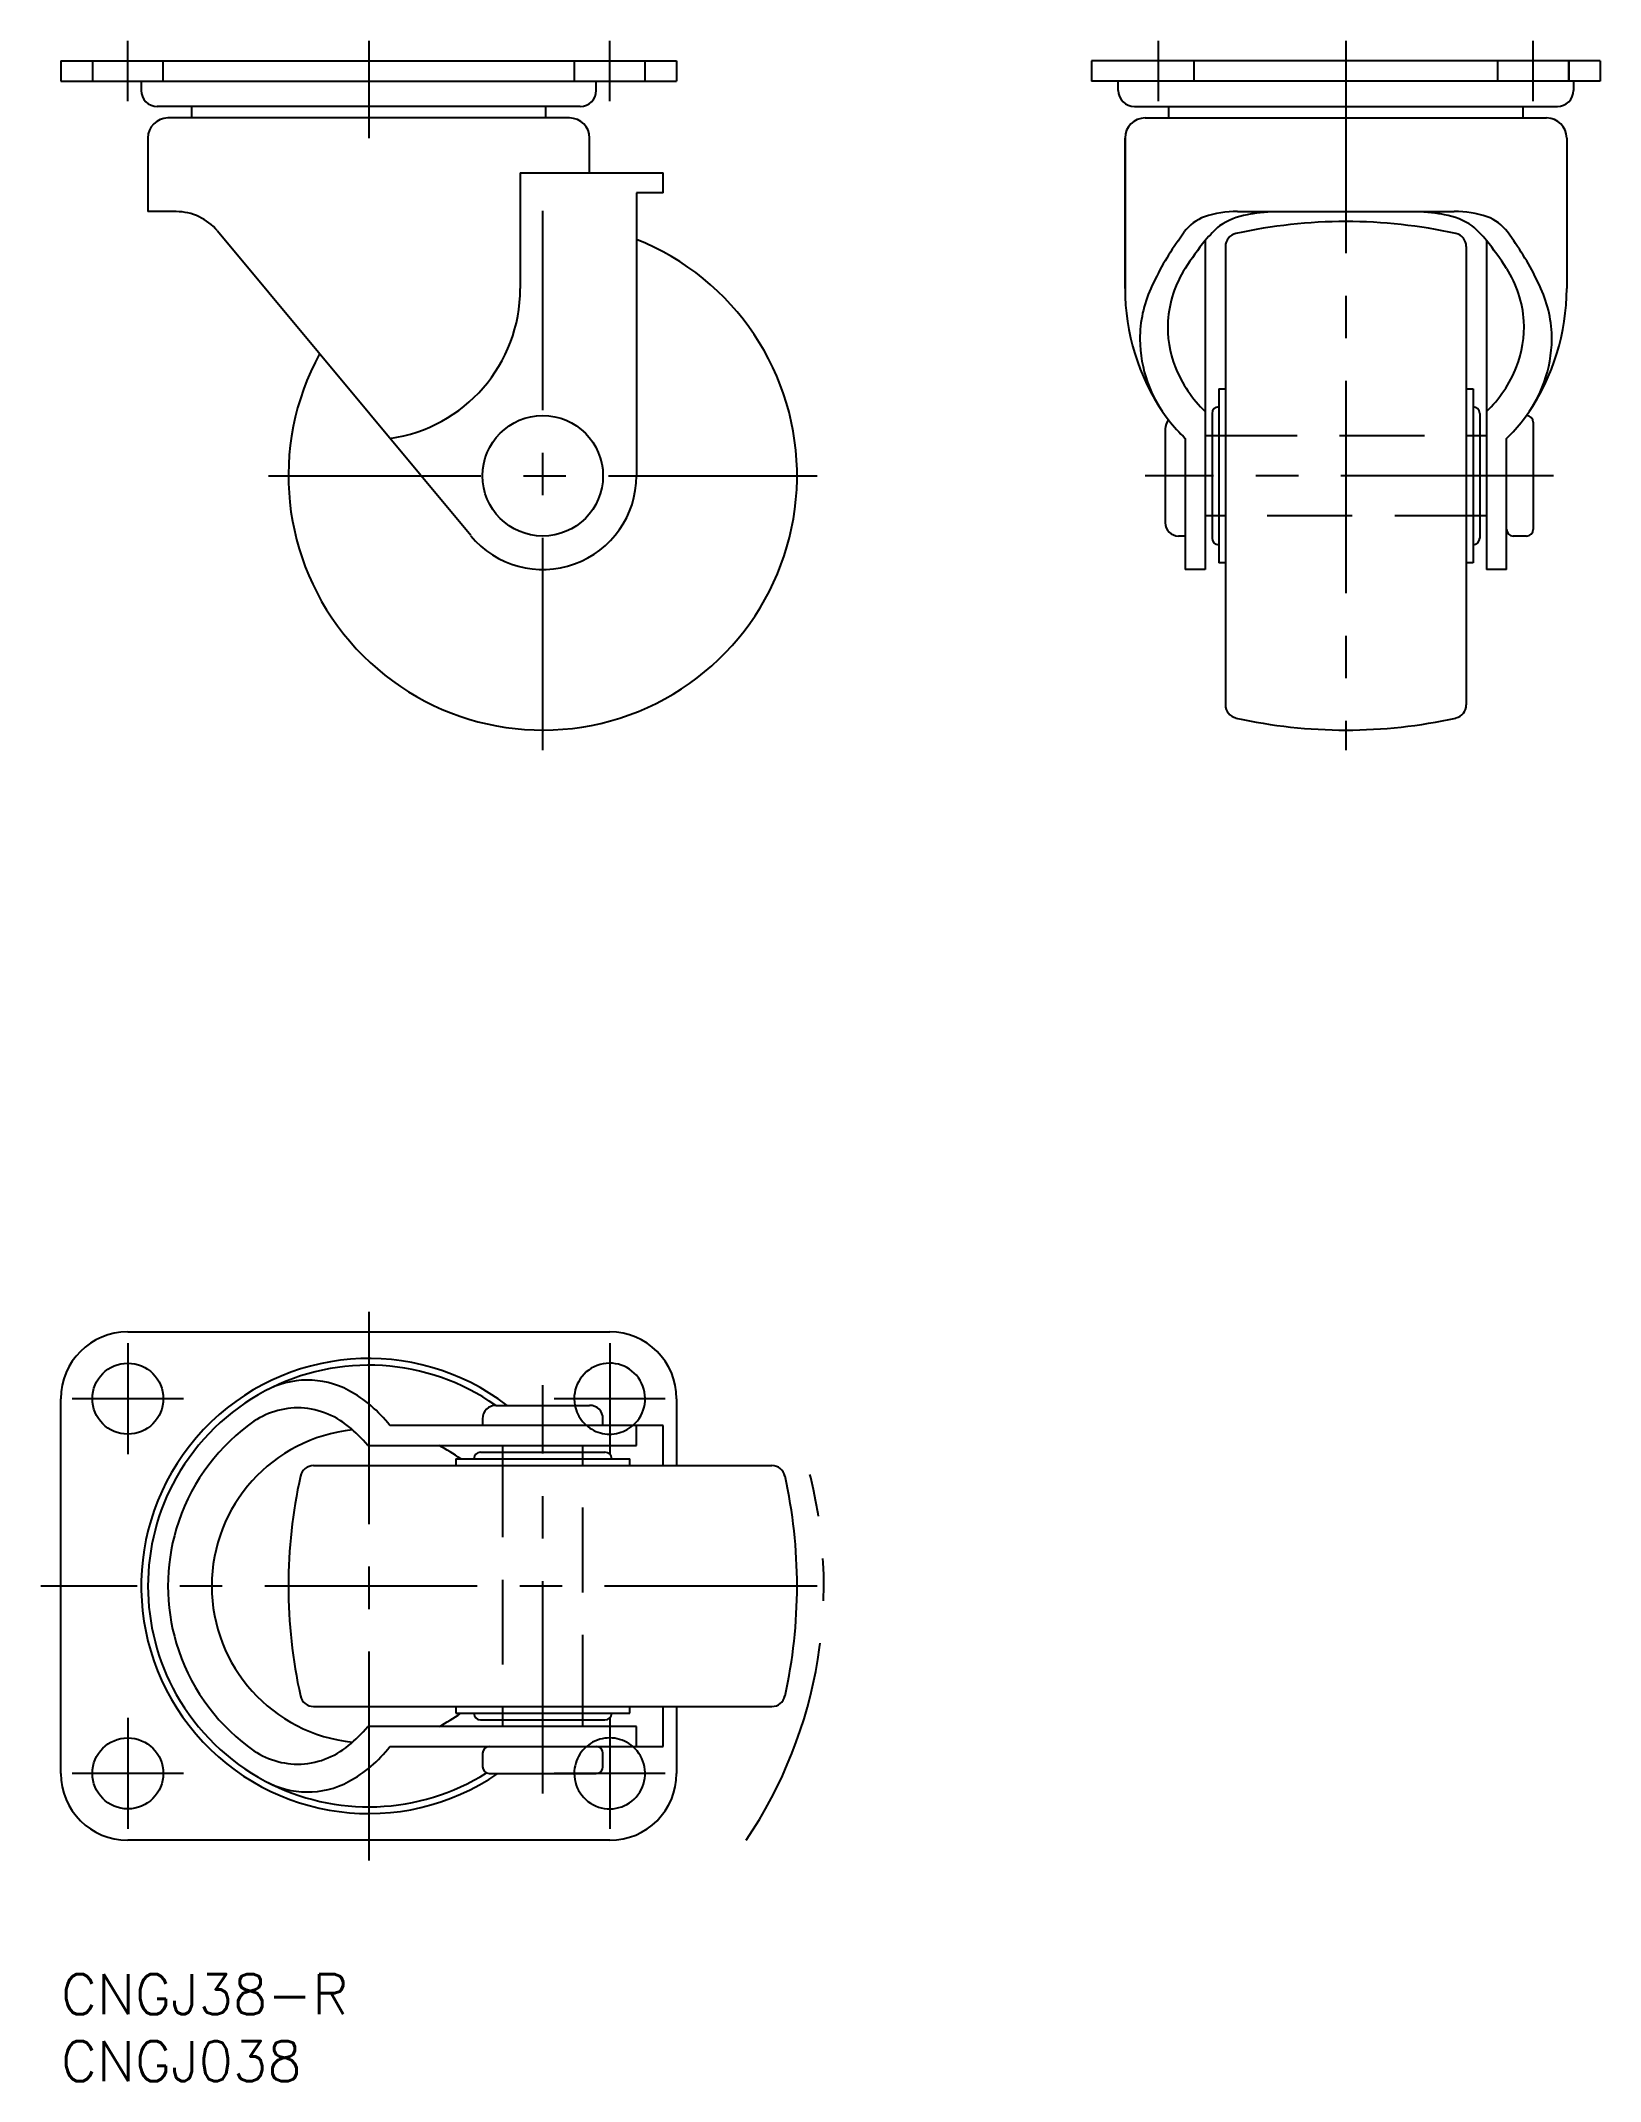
# Model space of a CAD drawing. Extents: x -2 to 115, y -8 to 144.
import ezdxf

# ---------------------------------------------------------------- set-up
doc = ezdxf.new("R2010")
doc.units = 0
doc.header["$LTSCALE"] = 0.5
for name, pattern in [('CENTER', [50.8, 31.75, -6.35, 6.35, -6.35]), ('DASHED', [19.05, 12.7, -6.35]), ('PHANTOM', [63.5, 31.75, -6.35, 6.35, -6.35, 6.35, -6.35])]:
    doc.linetypes.add(name, pattern=pattern)
for name, color, linetype in [('MSM_CENTER', 1, 'CENTER'), ('MSM_CONTINUOUS', 7, 'CONTINUOUS'), ('MSM_DASHED', 4, 'DASHED'), ('MSM_DIMENSION', 2, 'CONTINUOUS'), ('MSM_IMAGINARY', 6, 'PHANTOM'), ('MSM_PART_NUMBER', 7, 'CONTINUOUS')]:
    doc.layers.add(name, color=color, linetype=linetype)
doc.styles.get("Standard").update_dxf_attribs({"font": 'txt.shx', "height": 3, "bigfont": 'bigfont.shx'})

# ---------------------------------------------------------------- blocks, each defined once
blk = doc.blocks.new('*U22')
at = {"layer": 'MSM_PART_NUMBER'}
blk.add_text('CNGJ38-R', height=3, dxfattribs=at).set_placement((0, -3))
blk = doc.blocks.new('*U23')
at = {"layer": 'MSM_PART_NUMBER'}
blk.add_text('CNGJ038', height=3, dxfattribs=at).set_placement((0, -8))

msp = doc.modelspace()

# ---------------------------------------------------------------- linework, layer by layer
at = {"layer": 'MSM_CENTER'}
for p, q in [((5, 139.96), (5, 144.46)), ((23, 144.46), (23, 137.2)), ((41, 139.96), (41, 144.46)), ((82, 139.96), (82, 144.46)), ((96, 144.46), (96, 91.46)), ((110, 139.96), (110, 144.46)), ((36, 91.46), (36, 131.77)), ((15.5, 111.96), (56.5, 111.96)), ((111.5, 111.96), (81, 111.96)), ((23, 49.5), (23, 8.5)), ((5, 47.15), (5, 38.85)), ((41, 47.15), (41, 38.85)), ((9.15, 43), (0.85, 43)), ((36, 13.5), (36, 44)), ((45.15, 43), (36.85, 43)), ((56.5, 29), (-1.5, 29)), ((5, 19.15), (5, 10.85)), ((41, 19.15), (41, 10.85)), ((9.15, 15), (0.85, 15)), ((45.15, 15), (36.85, 15))]:
    msp.add_line(p, q, dxfattribs=at)
at = {"layer": 'MSM_CONTINUOUS'}
for p, q in [((0, 142.96), (0, 141.46)), ((0, 142.96), (46, 142.96)), ((46, 142.96), (46, 141.46)), ((115, 142.96), (77, 142.96)), ((77, 142.96), (77, 141.46)), ((115, 142.96), (115, 141.46)), ((0, 141.46), (46, 141.46)), ((6, 141.46), (6, 140.76)), ((40, 140.76), (40, 141.46)), ((115, 141.46), (77, 141.46)), ((79, 140.76), (79, 141.46)), ((113, 141.46), (113, 140.76)), ((38.8, 139.56), (7.2, 139.56)), ((9.77, 139.56), (9.77, 138.7)), ((36.23, 138.7), (36.23, 139.56)), ((80.2, 139.56), (111.8, 139.56)), ((82.77, 138.7), (82.77, 139.56)), ((109.23, 139.56), (109.23, 138.7)), ((38, 138.7), (8, 138.7)), ((81, 138.7), (111, 138.7)), ((6.5, 137.2), (6.5, 131.7)), ((39.5, 134.6), (39.5, 137.2)), ((79.5, 137.2), (79.5, 125.96)), ((79.5, 125.96), (79.5, 137.2)), ((112.5, 137.2), (112.5, 125.96)), ((34.32, 134.6), (45, 134.6)), ((34.32, 134.6), (34.32, 125.96)), ((45, 133.1), (45, 134.6)), ((43, 133.1), (43, 111.96)), ((45, 133.1), (43, 133.1)), ((8.62, 131.7), (6.5, 131.7)), ((87.9, 131.7), (104.1, 131.7)), ((30.62, 107.49), (11.7, 130.25)), ((83.46, 129.53), (83.93, 130.19)), ((108.54, 129.53), (108.07, 130.19)), ((85.5, 129.55), (85.5, 104.96)), ((87, 129.09), (87, 94.84)), ((105, 129.09), (105, 94.84)), ((106.5, 129.55), (106.5, 104.96)), ((86.5, 118.46), (86.5, 105.46)), ((86.5, 118.46), (87, 118.46)), ((105, 118.46), (105.5, 118.46)), ((105.5, 118.46), (105.5, 105.46)), ((86, 116.61), (86, 107.31)), ((106, 116.61), (106, 107.31)), ((109.49, 116.46), (109.5, 116.46)), ((110, 115.96), (110, 107.96)), ((82.5, 115.46), (82.5, 108.46)), ((84, 114.75), (84, 104.96)), ((85.5, 114.96), (86, 114.96)), ((106, 114.96), (106.5, 114.96)), ((108, 104.96), (108, 114.75)), ((86, 108.96), (85.5, 108.96)), ((106.5, 108.96), (106, 108.96)), ((84, 107.46), (83.5, 107.46)), ((109.5, 107.46), (108.5, 107.46)), ((87, 105.46), (86.5, 105.46)), ((105.5, 105.46), (105, 105.46)), ((85.5, 104.96), (84, 104.96)), ((108, 104.96), (106.5, 104.96)), ((5, 48), (41, 48)), ((0, 15), (0, 43)), ((46, 43), (46, 38)), ((31.5, 41.5), (31.5, 41)), ((32.5, 42.5), (39.5, 42.5)), ((40.5, 41), (40.5, 41.5)), ((45, 41), (24.58, 41)), ((43, 39.5), (43, 41)), ((45, 38), (45, 41)), ((22.92, 39.5), (43, 39.5)), ((29.5, 38.5), (42.5, 38.5)), ((29.5, 38.5), (29.5, 38)), ((31.35, 39), (40.65, 39)), ((33, 39.5), (33, 39)), ((39, 39), (39, 39.5)), ((42.5, 38), (42.5, 38.5)), ((18.88, 38), (53.12, 38)), ((18.88, 20), (53.12, 20)), ((29.5, 20), (29.5, 19.5)), ((42.5, 19.5), (42.5, 20)), ((45, 17), (45, 20)), ((46, 20), (46, 15)), ((43, 18.5), (22.92, 18.5)), ((29.5, 19.5), (42.5, 19.5)), ((31.35, 19), (40.65, 19)), ((33, 19), (33, 18.5)), ((39, 18.5), (39, 19)), ((43, 17), (43, 18.5)), ((24.58, 17), (45, 17)), ((31.5, 16.5), (31.5, 15.5)), ((40.5, 15.5), (40.5, 16.5)), ((32, 15), (40, 15)), ((41, 10), (5, 10))]:
    msp.add_line(p, q, dxfattribs=at)
for centre, radius in [((36, 111.96), 4.5), ((5, 43), 2.65), ((5, 15), 2.65)]:
    msp.add_circle(centre, radius, dxfattribs=at)
for centre, radius, start, end in [((7.2, 140.76), 1.2, 180, 270), ((38.8, 140.76), 1.2, 270, 0), ((80.2, 140.76), 1.2, 180, 270), ((111.8, 140.76), 1.2, 270, 0), ((8, 137.2), 1.5, 90, 180), ((38, 137.2), 1.5, 0, 90), ((81, 137.2), 1.5, 90, 180), ((111, 137.2), 1.5, 0, 90), ((8.62, 127.7), 4, 39.7281, 90.0002), ((86.65, 128.12), 3.42, 110.7152, 142.8092), ((87.72, 124.66), 7.04, 88.5438, 108.9318), ((89.49, 126.4), 5.14, 99.7488, 124.676), ((90.51, 120.98), 10.66, 97.8366, 100.1949), ((91.16, 116.74), 14.95, 89.5163, 98.1101), ((100.84, 116.74), 14.95, 81.8899, 90.4837), ((101.49, 120.98), 10.66, 79.8051, 82.1634), ((102.51, 126.4), 5.14, 55.324, 80.2512), ((104.28, 124.66), 7.04, 71.0682, 91.4562), ((105.35, 128.12), 3.42, 37.1908, 69.2848), ((36, 111.96), 19, 151.3465, 68.3817), ((92.64, 123.62), 9.28, 130.8973, 140.3159), ((88, 129.09), 1, 102.4869, 180), ((96, 92.96), 38, 77.5131, 102.4869), ((104, 129.09), 1, 0, 77.5131), ((99.36, 123.62), 9.28, 39.6841, 49.1027), ((101.09, 117.11), 21.56, 144.8458, 155.7605), ((105.65, 113.3), 25.88, 141.133, 146.8298), ((86.35, 113.3), 25.88, 33.1702, 38.867), ((90.91, 117.11), 21.56, 24.2395, 35.1542), ((91.15, 122.94), 8.47, 147.7515, 176.0357), ((100.85, 122.94), 8.47, 3.9643, 32.2485), ((23, 125.96), 11.32, 278.0334, 0), ((96, 125.96), 16.5, 180, 214.3464), ((89.99, 122.14), 9.38, 155.9289, 179.8503), ((96, 125.96), 16.5, 325.6536, 0), ((102.01, 122.14), 9.38, 0.1497, 24.0711), ((90.75, 123.06), 8.06, 176.6653, 201.6109), ((101.25, 123.06), 8.06, 338.3891, 3.3347), ((90.46, 122.27), 9.85, 180.6425, 218.545), ((101.54, 122.27), 9.85, 321.455, 359.3575), ((92.27, 123.74), 9.73, 202.0086, 225.8741), ((99.73, 123.74), 9.73, 314.1259, 337.9914), ((83.5, 115.46), 1, 138.0613, 180), ((92.52, 123.67), 12.33, 217.6672, 226.3119), ((86.5, 116.61), 0.5, 90, 180), ((105.5, 116.61), 0.5, 0, 90), ((99.48, 123.67), 12.33, 313.6881, 322.3328), ((109.5, 115.96), 0.5, 0, 90), ((36, 111.96), 7, 219.7283, 0), ((83.5, 108.46), 1, 180, 270), ((86.5, 107.31), 0.5, 180, 270), ((105.5, 107.31), 0.5, 270, 0), ((108.5, 107.96), 0.5, 180, 270), ((109.5, 107.96), 0.5, 270, 0), ((88, 94.84), 1, 180, 257.5131), ((104, 94.84), 1, 282.4869, 0), ((96, 130.96), 38, 257.5131, 282.4869), ((5, 43), 5, 90, 180), ((41, 43), 5, 0, 90), ((23, 29), 17, 52.572, 304.5603), ((23, 29), 16.5, 54.9027, 117.9612), ((18.42, 37.87), 6.52, 61.8266, 118.9657), ((41, 43), 2.65, 310.9994, 190.8757), ((23, 29), 16.5, 117.9612, 150.6125), ((16.94, 35.13), 9.63, 37.5432, 61.7625), ((17.78, 36.23), 6.09, 90.8751, 128.1821), ((17.58, 36.18), 6.14, 50.5469, 89.0243), ((32.5, 41.5), 1, 90, 180), ((39.5, 41.5), 1, 0, 90), ((23, 29), 15, 126.7896, 163.4253), ((23, 29), 11.73, 95.9466, 264.0534), ((15.81, 33.73), 9.16, 39.0823, 51.7357), ((23, 29), 11.73, 54.0716, 63.5069), ((31.35, 38.5), 0.5, 90, 180), ((40.65, 38.5), 0.5, 0, 90), ((23, 29), 16.5, 150.6125, 209.3875), ((55, 29), 38, 167.5131, 192.4869), ((18.88, 37), 1, 90, 167.5131), ((53.12, 37), 1, 12.4869, 90), ((17, 29), 38, 347.5131, 12.4869), ((23, 29), 15, 163.4261, 196.5739), ((23, 29), 15, 196.5747, 233.2104), ((23, 29), 16.5, 209.3875, 242.0388), ((18.88, 21), 1, 192.4869, 270), ((53.12, 21), 1, 270, 347.5131), ((15.81, 24.27), 9.16, 308.2643, 320.9177), ((23, 29), 11.73, 296.4931, 305.9284), ((31.35, 19.5), 0.5, 180, 270), ((40.65, 19.5), 0.5, 270, 0), ((17.78, 21.77), 6.09, 231.8179, 269.1249), ((17.58, 21.82), 6.14, 270.9757, 309.4531), ((16.94, 22.87), 9.63, 298.2375, 322.4568), ((32, 16.5), 0.5, 90, 180), ((41, 15), 2.65, 180, 49.0006), ((40, 16.5), 0.5, 0, 90), ((32, 15.5), 0.5, 180, 270), ((40, 15.5), 0.5, 270, 0), ((5, 15), 5, 180, 270), ((23, 29), 16.5, 242.0388, 302.2278), ((18.42, 20.13), 6.52, 241.0343, 298.1734), ((41, 15), 5, 270, 0)]:
    msp.add_arc(centre, radius, start, end, dxfattribs=at)
at = {"layer": 'MSM_DASHED'}
for p, q in [((2.35, 142.96), (2.35, 141.46)), ((7.65, 141.46), (7.65, 142.96)), ((38.35, 142.96), (38.35, 141.46)), ((43.65, 141.46), (43.65, 142.96)), ((84.65, 142.96), (84.65, 141.46)), ((107.35, 141.46), (107.35, 142.96)), ((112.65, 141.46), (112.65, 142.96)), ((112.65, 142.96), (112.65, 141.46)), ((86, 114.96), (106, 114.96)), ((86, 114.96), (106, 114.96)), ((106, 108.96), (86, 108.96)), ((106, 108.96), (86, 108.96)), ((33, 39), (33, 19)), ((39, 19), (39, 39))]:
    msp.add_line(p, q, dxfattribs=at)
for centre, start, end in [((41, 43), 190.8757, 310.9994), ((41, 15), 49.0006, 180)]:
    msp.add_arc(centre, 2.65, start, end, dxfattribs=at)
at = {"layer": 'MSM_IMAGINARY'}
msp.add_arc((23, 29), 34, 326.0255, 15.3495, dxfattribs=at)

# ---------------------------------------------------------------- block references
at = {"layer": 'MSM_DIMENSION'}
for name in ['*U22', '*U23']:
    msp.add_blockref(name, (0, 0), dxfattribs=at)

doc.saveas('drawing.dxf')
